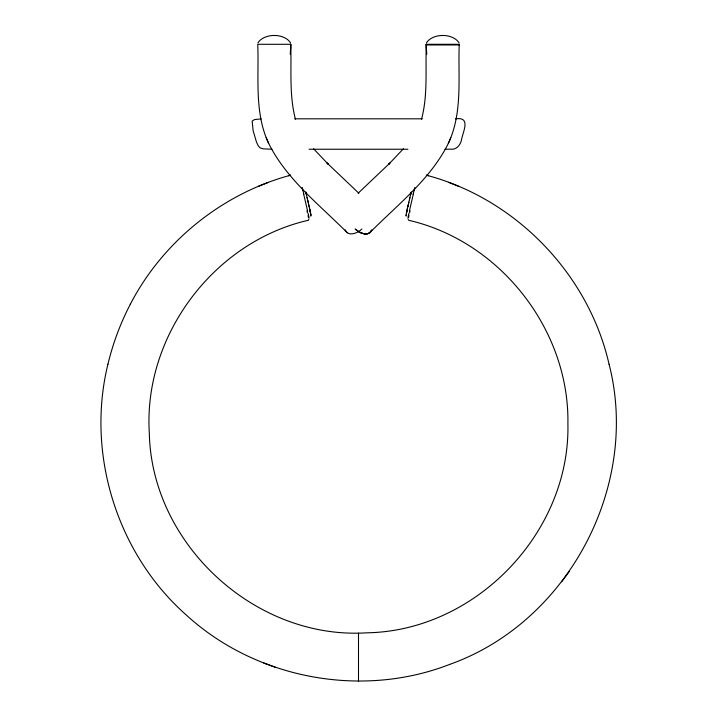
<?xml version="1.0" encoding="UTF-8"?>
<svg xmlns="http://www.w3.org/2000/svg" width="717" height="717" viewBox="0 0 717 717"><rect width="100%" height="100%" fill="white"/><g stroke="black" fill="none" stroke-linecap="round" stroke-linejoin="round"><path stroke-width="1.08" d="M406.046 215.467L406.109 214.724L406.18 216.202M310.954 215.521L310.82 216.202M407.955 218.335L408.278 216.4M406.216 214.078L406.566 212.357M408.323 216.184L408.914 213.316M107.944 364.173C85.879 453.762 116.988 553.658 186.079 614.836C255.7 678.802 361.583 698.708 449.676 664.399M409.38 211.139L413.27 194.316M407.319 208.889L407.005 210.314A43.334 6.381 -76.8 0 0 406.611 212.331L406.611 212.142A47.456 7.098 -76.8 0 1 407.104 209.669M407.381 208.593L407.785 206.81M407.292 209.005L407.498 208.055M407.874 206.397L407.982 205.913M407.749 206.953L407.937 206.12M408.125 205.286L408.367 204.246M407.973 205.985L408.161 205.152M408.556 203.404L408.753 202.57M408.349 204.309L408.636 203.054M408.833 202.221L409.425 199.658M408.735 202.642L408.842 202.158M409.506 199.308L410.411 195.49M409.407 199.72L409.524 199.236M409.721 198.403L409.918 197.569M410.393 195.562L410.805 193.832M414.301 190.086L414.498 189.27M107.944 364.173C112.927 343.371 120.456 323.197 130.333 304.223M421.56 119.174C428.004 94.832 425.333 69.173 426.292 44.293L459.23 44.293C457.948 77.257 462.895 112.524 448.34 143.4C430.424 179.438 397.424 204.802 369.64 232.837C365.957 235.257 361.243 233.285 357.926 231.125M257.905 42.877C264.197 32.991 284.282 32.991 290.573 42.886M426.427 42.886C432.718 32.991 452.803 32.991 459.095 42.877M371.782 229.852C369.622 236.198 360.687 233.957 356.869 230.39A17.773 10.522 47.2 0 1 355.462 229.288A18.579 10.997 47.2 0 1 355.112 228.992M448.34 143.4L450.787 137.691M130.324 304.223C162.876 241.45 222.395 193.509 290.69 175.172L288.566 175.755M308.821 219.465L308.507 219.904M449.676 664.399C568.097 622.356 640.415 485.723 609.056 364.173M561.635 581.819L569.298 571.458M403.393 148.804L388.659 164.327L390.03 162.938L358.159 193.223M369.64 232.837L371.567 230.39A17.065 10.101 47.2 0 1 371.048 231.358A16.061 9.509 47.2 0 1 370.402 232.174A15.407 9.115 47.2 0 1 369.64 232.837A14.985 8.873 47.2 0 1 367.866 233.688A14.241 8.434 47.2 0 1 363.636 233.688A14.985 8.873 47.2 0 1 361.054 232.828A15.792 9.348 47.2 0 1 358.285 231.358A17.065 10.101 47.2 0 1 356.869 230.39L355.462 229.288M361.888 228.992C357.846 233.079 348.166 237.202 345.218 229.852M258.416 186.321L268.409 182.351M308.14 220.325C213.576 241.943 143.257 336.121 149.306 432.916C151.511 544.445 255.512 639.994 366.817 632.815C475.685 631.05 570.454 532.426 567.9 423.577C569.432 329.892 500.188 241.351 408.86 220.325M445.033 149.261L447.928 149.217A90.996 90.996 0 0 0 450.016 149.136C456.72 150.283 460.923 144.592 461.766 138.48C463.908 129.741 470.307 116.665 455.528 118.843M426.274 44.956L459.247 44.956M261.167 118.861L254.598 119.569L252.142 121.083L253.146 130.799L256.435 141.921L258.21 145.775L260.011 147.819L263.318 148.84L271.967 149.217M294.777 118.816L422.223 118.816M309.072 149.244L407.928 149.244M428.434 175.755L426.31 175.172C515.684 198.69 588.549 274.073 609.056 364.173M263.713 663.001L275.651 667.384M448.591 182.351L458.584 186.321M358.841 193.223L326.97 162.938L328.341 164.327L313.607 148.804M347.36 232.837C319.576 204.802 286.576 179.438 268.66 143.4C254.105 112.533 259.061 77.248 257.753 44.293L290.726 44.293C291.649 69.173 288.996 94.832 295.44 119.174M408.385 219.752L408.179 219.465M266.213 137.691L268.66 143.4M302.502 189.27L302.699 190.086M305.809 192.237L306.213 193.895M306.195 193.832L306.607 195.562M303.73 194.316L307.62 211.139M306.589 195.49L307.494 199.308M307.082 197.569L307.279 198.403M307.476 199.236L307.88 200.966M307.772 200.491L308.077 201.8M307.96 201.325L308.167 202.221M308.158 202.158L308.651 204.309M308.633 204.246L308.875 205.286M308.919 205.492L309.126 206.397M309.063 206.12L309.251 206.953M309.215 206.81L309.619 208.593M309.592 208.468L309.798 209.418M309.771 209.274L309.995 210.314A43.334 6.381 76.8 0 1 310.389 212.331L310.569 212.967M308.086 213.316L308.211 213.899M310.434 212.331L310.389 212.142A47.331 7.08 76.8 0 0 309.896 209.669M308.337 214.517L308.444 215.028M310.586 213.057L310.945 215.261L310.712 213.72M308.803 216.803L308.597 215.799M308.812 216.866L309.045 218.335M358.5 633.102L358.5 681.132M406.835 212.017A12.583 1.147 -89.2 0 1 406.772 210.807M410.742 193.805A113.062 17.387 -76.8 0 1 411.146 192.138M410.608 194.737A118.655 18.266 -76.8 0 1 411.208 192.246M408.744 217.269A15.487 1.622 -78.4 0 1 408.869 215.387M409.613 212.716A44.212 4.508 -77.1 0 1 410.034 210.78M413.153 194.262A114.182 17.136 -76.8 0 1 414.193 189.996M414.354 189.127A47.681 6.417 -76.7 0 1 414.784 187.433M310.228 210.807A12.583 1.147 89.2 0 1 310.165 212.017M305.854 192.138A113.062 17.387 76.8 0 1 306.258 193.805M308.131 215.387A15.487 1.622 78.4 0 1 308.256 217.269M306.966 210.78A44.212 4.508 77.1 0 1 307.387 212.716M302.807 189.996A114.182 17.136 76.8 0 1 303.847 194.262M302.215 187.433A47.681 6.417 76.7 0 1 302.646 189.127M290.708 44.293L290.385 54.313L290.726 44.293M426.615 54.313L426.274 44.293L426.615 54.313"/></g></svg>
